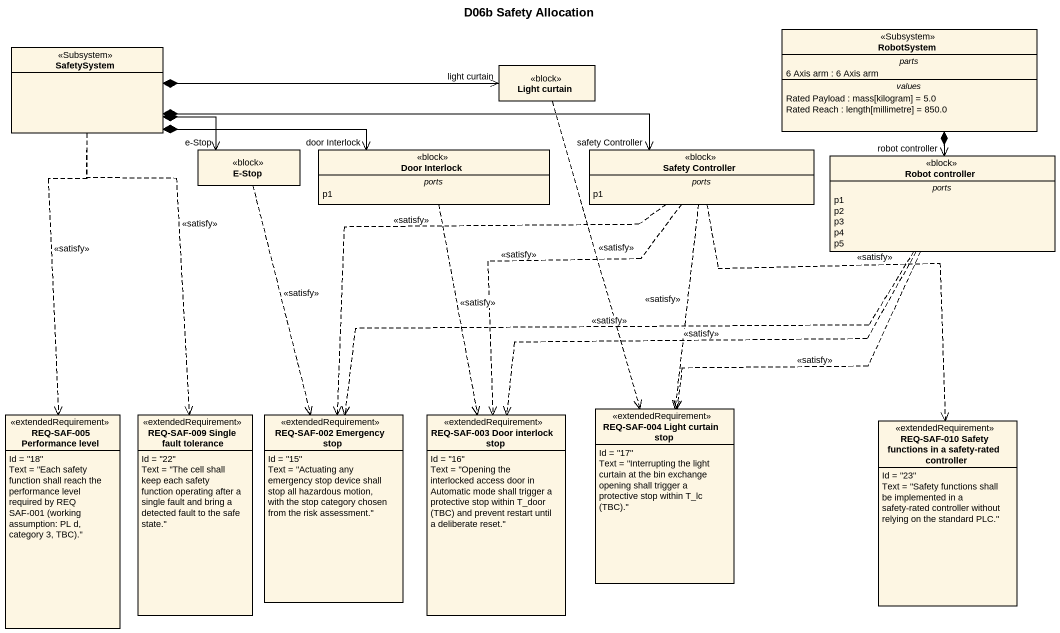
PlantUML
@startuml
title D06b Safety Allocation
hide circle
hide empty members
class SafetySystem <<Subsystem>>
class RobotSystem <<Subsystem>> {
  -- parts --
  6 Axis arm : 6 Axis arm
  -- values --
  Rated Payload : mass[kilogram] = 5.0
  Rated Reach : length[millimetre] = 850.0
}
class "Light curtain" as Light_curtain <<block>>
class "E-Stop" as E_Stop <<block>>
class "Door Interlock" as Door_Interlock <<block>> {
  -- ports --
  p1
}
class "Safety Controller" as Safety_Controller <<block>> {
  -- ports --
  p1
}
class "Robot controller" as Robot_controller <<block>> {
  -- ports --
  p1
  p2
  p3
  p4
  p5
}
class "REQ-SAF-005 Performance level" as REQ_SAF_005_Performance <<extendedRequirement>> {
  Id = "18"
  {field} Text = "Each safety function shall reach the performance level required by REQ SAF-001 (working assumption: PL d, category 3, TBC)."
}
class "REQ-SAF-009 Single fault tolerance" as REQ_SAF_009_Single_fault <<extendedRequirement>> {
  Id = "22"
  Text = "The cell shall keep each safety function operating after a single fault and bring a detected fault to the safe state."
}
class "REQ-SAF-002 Emergency stop" as REQ_SAF_002_Emergency_stop <<extendedRequirement>> {
  Id = "15"
  Text = "Actuating any emergency stop device shall stop all hazardous motion, with the stop category chosen from the risk assessment."
}
class "REQ-SAF-003 Door interlock stop" as REQ_SAF_003_Door_interlock <<extendedRequirement>> {
  Id = "16"
  {field} Text = "Opening the interlocked access door in Automatic mode shall trigger a protective stop within T_door (TBC) and prevent restart until a deliberate reset."
}
class "REQ-SAF-004 Light curtain stop" as REQ_SAF_004_Light_curtain <<extendedRequirement>> {
  Id = "17"
  {field} Text = "Interrupting the light curtain at the bin exchange opening shall trigger a protective stop within T_lc (TBC)."
}
class "REQ-SAF-010 Safety functions in a safety-rated controller" as REQ_SAF_010_Safety <<extendedRequirement>> {
  Id = "23"
  Text = "Safety functions shall be implemented in a safety-rated controller without relying on the standard PLC."
}
SafetySystem *-right-> "light curtain" Light_curtain
SafetySystem *-right-> "e-Stop" E_Stop
SafetySystem *-right-> "door Interlock" Door_Interlock
SafetySystem *-right-> "safety Controller" Safety_Controller
SafetySystem ..> REQ_SAF_005_Performance : <<satisfy>>
SafetySystem ..> REQ_SAF_009_Single_fault : <<satisfy>>
RobotSystem *--> "robot controller" Robot_controller
Light_curtain ..> REQ_SAF_004_Light_curtain : <<satisfy>>
E_Stop ..> REQ_SAF_002_Emergency_stop : <<satisfy>>
Door_Interlock ..> REQ_SAF_003_Door_interlock : <<satisfy>>
Safety_Controller ..> REQ_SAF_002_Emergency_stop : <<satisfy>>
Safety_Controller ..> REQ_SAF_003_Door_interlock : <<satisfy>>
Safety_Controller ..> REQ_SAF_004_Light_curtain : <<satisfy>>
Safety_Controller ..> REQ_SAF_010_Safety : <<satisfy>>
Robot_controller .left.> REQ_SAF_002_Emergency_stop : <<satisfy>>
Robot_controller ..> REQ_SAF_003_Door_interlock : <<satisfy>>
Robot_controller ..> REQ_SAF_004_Light_curtain : <<satisfy>>
@enduml
